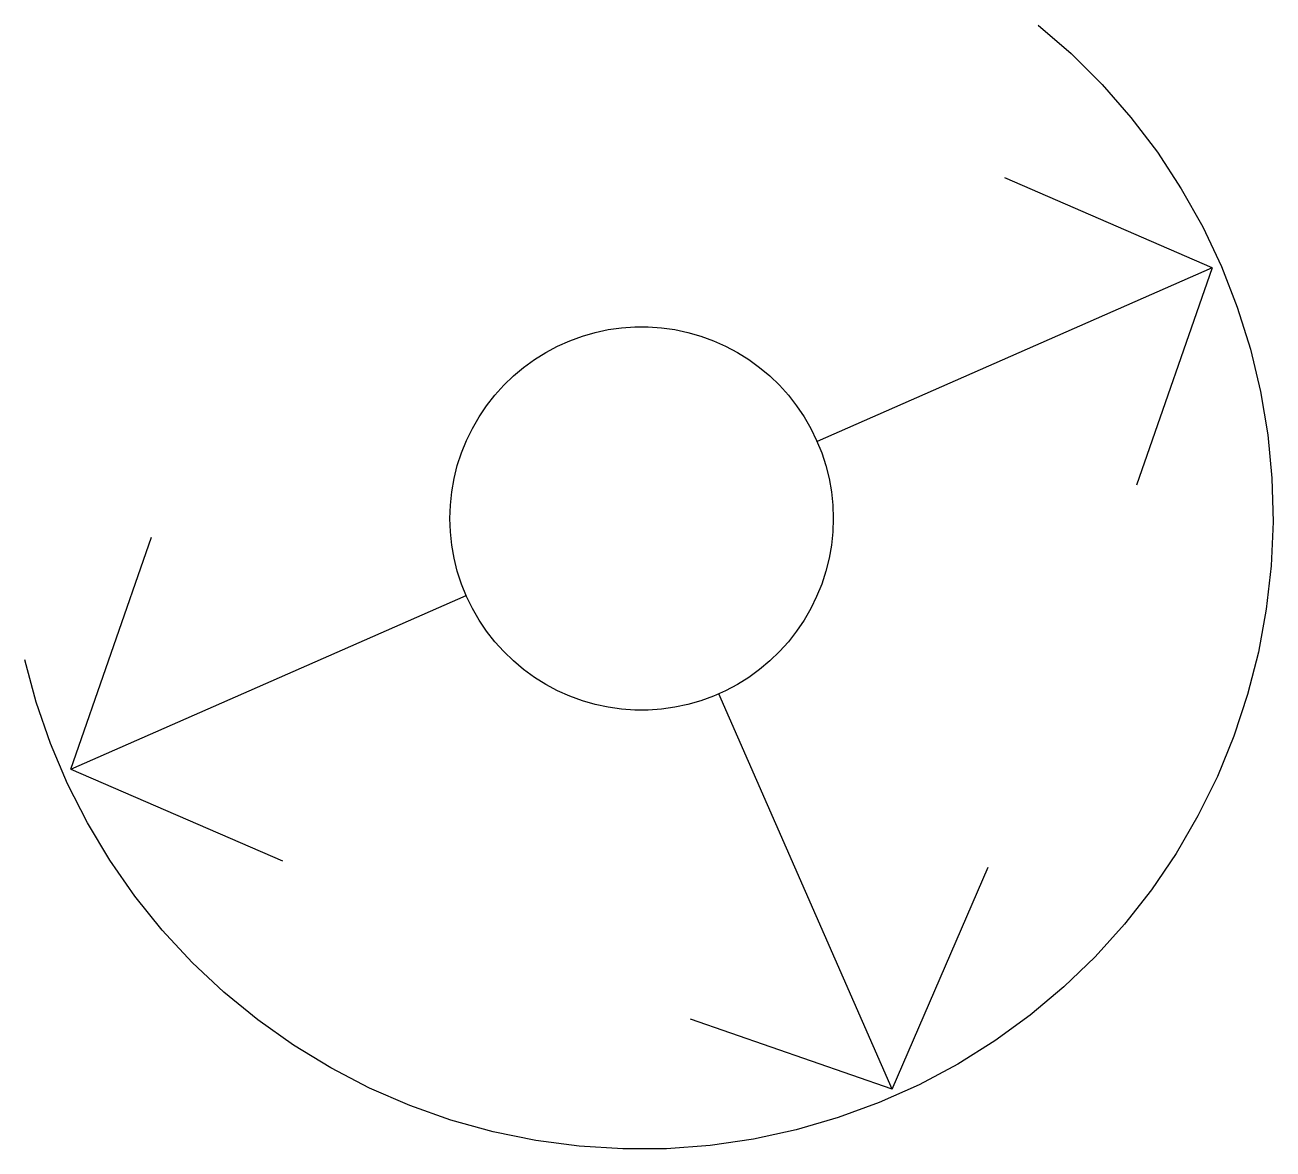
# Model space of a CAD drawing. Header units: inches. Extents: x 1390672 to 1398270, y 354915 to 360781.
# Drawn here: x 1391654.11 to 1391668.61, y 354915.3 to 354928.35 of the extents above; entities that cross this region are included whole.
import ezdxf

# ---------------------------------------------------------------- set-up
doc = ezdxf.new("R2010")
doc.units = ezdxf.units.IN
doc.header["$MEASUREMENT"] = 0

msp = doc.modelspace()

# ---------------------------------------------------------------- linework, layer by layer
for points in [[(1391665.883, 354928.353), (1391666.267, 354928.021), (1391666.627, 354927.662), (1391666.962, 354927.28), (1391667.269, 354926.875), (1391667.547, 354926.45), (1391667.796, 354926.007), (1391668.013, 354925.547), (1391668.198, 354925.074), (1391668.35, 354924.589), (1391668.468, 354924.095), (1391668.551, 354923.594), (1391668.6, 354923.088), (1391668.613, 354922.58), (1391668.592, 354922.072), (1391668.535, 354921.568), (1391668.443, 354921.068), (1391668.318, 354920.575), (1391668.158, 354920.093), (1391667.966, 354919.623), (1391667.741, 354919.167), (1391667.486, 354918.728), (1391667.201, 354918.307), (1391666.887, 354917.908), (1391666.546, 354917.53), (1391666.181, 354917.178), (1391665.792, 354916.851), (1391665.381, 354916.552), (1391664.95, 354916.282), (1391664.502, 354916.043), (1391664.038, 354915.835), (1391663.561, 354915.66), (1391663.073, 354915.518), (1391662.577, 354915.41), (1391662.074, 354915.337), (1391661.567, 354915.299), (1391661.059, 354915.296), (1391660.552, 354915.327), (1391660.049, 354915.394), (1391659.551, 354915.496), (1391659.061, 354915.632), (1391658.582, 354915.801), (1391658.116, 354916.003), (1391657.665, 354916.237), (1391657.231, 354916.501), (1391656.816, 354916.795), (1391656.423, 354917.116), (1391656.053, 354917.464), (1391655.707, 354917.837), (1391655.389, 354918.233), (1391655.098, 354918.65), (1391654.837, 354919.086), (1391654.607, 354919.539), (1391654.409, 354920.006), (1391654.243, 354920.487), (1391654.111, 354920.978)], [(1391665.883, 354928.353), (1391666.267, 354928.021), (1391666.627, 354927.662), (1391666.962, 354927.28), (1391667.269, 354926.875), (1391667.547, 354926.45), (1391667.796, 354926.007), (1391668.013, 354925.547), (1391668.198, 354925.074), (1391668.35, 354924.589), (1391668.468, 354924.095), (1391668.551, 354923.594), (1391668.6, 354923.088), (1391668.613, 354922.58), (1391668.592, 354922.072), (1391668.535, 354921.568), (1391668.443, 354921.068), (1391668.318, 354920.575), (1391668.158, 354920.093), (1391667.966, 354919.623), (1391667.741, 354919.167), (1391667.486, 354918.728), (1391667.201, 354918.307), (1391666.887, 354917.908), (1391666.546, 354917.53), (1391666.181, 354917.178), (1391665.792, 354916.851), (1391665.381, 354916.552), (1391664.95, 354916.282), (1391664.502, 354916.043), (1391664.038, 354915.835), (1391663.561, 354915.66), (1391663.073, 354915.518), (1391662.577, 354915.41), (1391662.074, 354915.337), (1391661.567, 354915.299), (1391661.059, 354915.296), (1391660.552, 354915.327), (1391660.049, 354915.394), (1391659.551, 354915.496), (1391659.061, 354915.632), (1391658.582, 354915.801), (1391658.116, 354916.003), (1391657.665, 354916.237), (1391657.231, 354916.501), (1391656.816, 354916.795), (1391656.423, 354917.116), (1391656.053, 354917.464), (1391655.707, 354917.837), (1391655.389, 354918.233), (1391655.098, 354918.65), (1391654.837, 354919.086), (1391654.607, 354919.539), (1391654.409, 354920.006), (1391654.243, 354920.487), (1391654.111, 354920.978)], [(1391667.906, 354925.533), (1391665.498, 354926.576)], [(1391667.906, 354925.533), (1391665.498, 354926.576)], [(1391667.906, 354925.533), (1391663.315, 354923.516)], [(1391667.906, 354925.533), (1391663.315, 354923.516)], [(1391667.906, 354925.533), (1391667.028, 354923.006)], [(1391667.906, 354925.533), (1391667.028, 354923.006)], [(1391663.503, 354922.621), (1391663.497, 354922.465), (1391663.481, 354922.311), (1391663.454, 354922.158), (1391663.417, 354922.007), (1391663.369, 354921.859), (1391663.31, 354921.715), (1391663.242, 354921.575), (1391663.165, 354921.441), (1391663.078, 354921.312), (1391662.982, 354921.189), (1391662.878, 354921.074), (1391662.766, 354920.966), (1391662.647, 354920.866), (1391662.521, 354920.775), (1391662.389, 354920.692), (1391662.252, 354920.619), (1391662.11, 354920.556), (1391661.964, 354920.503), (1391661.815, 354920.46), (1391661.663, 354920.428), (1391661.509, 354920.406), (1391661.354, 354920.395), (1391661.198, 354920.395), (1391661.043, 354920.406), (1391660.889, 354920.428), (1391660.737, 354920.46), (1391660.588, 354920.503), (1391660.442, 354920.556), (1391660.3, 354920.619), (1391660.163, 354920.692), (1391660.031, 354920.775), (1391659.905, 354920.866), (1391659.786, 354920.966), (1391659.674, 354921.074), (1391659.57, 354921.189), (1391659.474, 354921.312), (1391659.388, 354921.441), (1391659.31, 354921.575), (1391659.242, 354921.715), (1391659.183, 354921.859), (1391659.135, 354922.007), (1391659.098, 354922.158), (1391659.071, 354922.311), (1391659.055, 354922.465), (1391659.049, 354922.621), (1391659.055, 354922.776), (1391659.071, 354922.931), (1391659.098, 354923.084), (1391659.135, 354923.235), (1391659.183, 354923.382), (1391659.242, 354923.526), (1391659.31, 354923.666), (1391659.388, 354923.801), (1391659.474, 354923.93), (1391659.57, 354924.052), (1391659.674, 354924.168), (1391659.786, 354924.276), (1391659.905, 354924.376), (1391660.031, 354924.467), (1391660.163, 354924.549), (1391660.3, 354924.622), (1391660.442, 354924.685), (1391660.588, 354924.739), (1391660.737, 354924.781), (1391660.889, 354924.814), (1391661.043, 354924.835), (1391661.198, 354924.846), (1391661.354, 354924.846), (1391661.509, 354924.835), (1391661.663, 354924.814), (1391661.815, 354924.781), (1391661.964, 354924.739), (1391662.11, 354924.685), (1391662.252, 354924.622), (1391662.389, 354924.549), (1391662.521, 354924.467), (1391662.647, 354924.376), (1391662.766, 354924.276), (1391662.878, 354924.168), (1391662.982, 354924.052), (1391663.078, 354923.93), (1391663.165, 354923.801), (1391663.242, 354923.666), (1391663.31, 354923.526), (1391663.369, 354923.382), (1391663.417, 354923.235), (1391663.454, 354923.084), (1391663.481, 354922.931), (1391663.497, 354922.776), (1391663.503, 354922.621)], [(1391663.503, 354922.621), (1391663.497, 354922.465), (1391663.481, 354922.311), (1391663.454, 354922.158), (1391663.417, 354922.007), (1391663.369, 354921.859), (1391663.31, 354921.715), (1391663.242, 354921.575), (1391663.165, 354921.441), (1391663.078, 354921.312), (1391662.982, 354921.189), (1391662.878, 354921.074), (1391662.766, 354920.966), (1391662.647, 354920.866), (1391662.521, 354920.775), (1391662.389, 354920.692), (1391662.252, 354920.619), (1391662.11, 354920.556), (1391661.964, 354920.503), (1391661.815, 354920.46), (1391661.663, 354920.428), (1391661.509, 354920.406), (1391661.354, 354920.395), (1391661.198, 354920.395), (1391661.043, 354920.406), (1391660.889, 354920.428), (1391660.737, 354920.46), (1391660.588, 354920.503), (1391660.442, 354920.556), (1391660.3, 354920.619), (1391660.163, 354920.692), (1391660.031, 354920.775), (1391659.905, 354920.866), (1391659.786, 354920.966), (1391659.674, 354921.074), (1391659.57, 354921.189), (1391659.474, 354921.312), (1391659.388, 354921.441), (1391659.31, 354921.575), (1391659.242, 354921.715), (1391659.183, 354921.859), (1391659.135, 354922.007), (1391659.098, 354922.158), (1391659.071, 354922.311), (1391659.055, 354922.465), (1391659.049, 354922.621), (1391659.055, 354922.776), (1391659.071, 354922.931), (1391659.098, 354923.084), (1391659.135, 354923.235), (1391659.183, 354923.382), (1391659.242, 354923.526), (1391659.31, 354923.666), (1391659.388, 354923.801), (1391659.474, 354923.93), (1391659.57, 354924.052), (1391659.674, 354924.168), (1391659.786, 354924.276), (1391659.905, 354924.376), (1391660.031, 354924.467), (1391660.163, 354924.549), (1391660.3, 354924.622), (1391660.442, 354924.685), (1391660.588, 354924.739), (1391660.737, 354924.781), (1391660.889, 354924.814), (1391661.043, 354924.835), (1391661.198, 354924.846), (1391661.354, 354924.846), (1391661.509, 354924.835), (1391661.663, 354924.814), (1391661.815, 354924.781), (1391661.964, 354924.739), (1391662.11, 354924.685), (1391662.252, 354924.622), (1391662.389, 354924.549), (1391662.521, 354924.467), (1391662.647, 354924.376), (1391662.766, 354924.276), (1391662.878, 354924.168), (1391662.982, 354924.052), (1391663.078, 354923.93), (1391663.165, 354923.801), (1391663.242, 354923.666), (1391663.31, 354923.526), (1391663.369, 354923.382), (1391663.417, 354923.235), (1391663.454, 354923.084), (1391663.481, 354922.931), (1391663.497, 354922.776), (1391663.503, 354922.621)], [(1391654.646, 354919.708), (1391655.582, 354922.404)], [(1391654.646, 354919.708), (1391655.582, 354922.404)], [(1391654.646, 354919.708), (1391659.237, 354921.725)], [(1391654.646, 354919.708), (1391659.237, 354921.725)], [(1391664.188, 354915.991), (1391662.172, 354920.582)], [(1391664.188, 354915.991), (1391662.172, 354920.582)], [(1391654.646, 354919.708), (1391657.105, 354918.643)], [(1391654.646, 354919.708), (1391657.105, 354918.643)], [(1391664.188, 354915.991), (1391665.304, 354918.568)], [(1391664.188, 354915.991), (1391665.304, 354918.568)], [(1391664.188, 354915.991), (1391661.844, 354916.805)], [(1391664.188, 354915.991), (1391661.844, 354916.805)]]:
    msp.add_lwpolyline(points)

doc.saveas('drawing.dxf')
